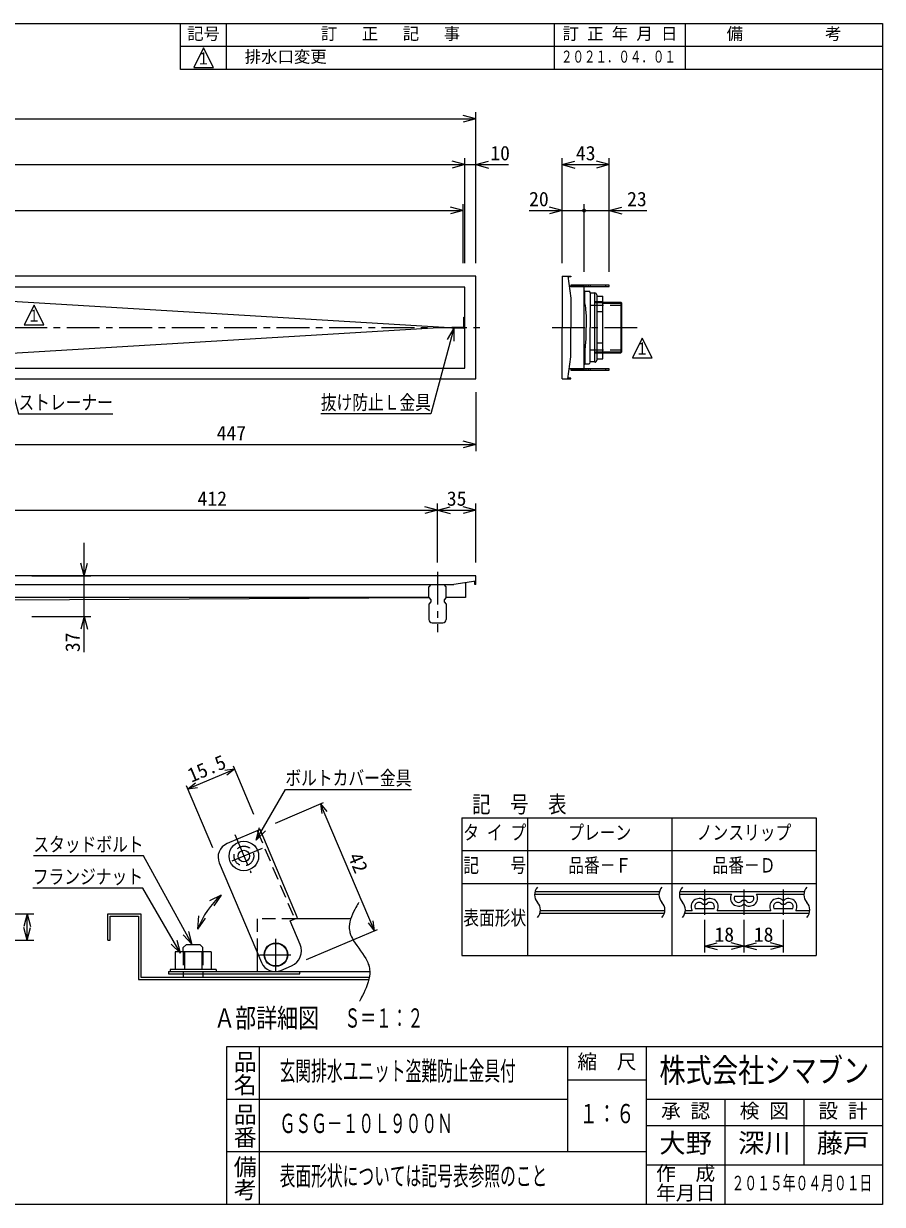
# Model space of a CAD drawing. Units: millimetres, scale not verified, with parts at other scales. Extents: x -819 to 819, y -558 to 522.
# Drawn here: x 33 to 819, y -558 to 522 of the extents above; entities that cross this region are included whole.
import ezdxf
from ezdxf.enums import TextEntityAlignment as Align

# ---------------------------------------------------------------- set-up
doc = ezdxf.new("R2010")
doc.units = ezdxf.units.MM
doc.header["$LTSCALE"] = 6
doc.linetypes.add('CHAIN1', pattern=[8, 5, -1, 1, -1])
doc.linetypes.add('DASHED2', pattern=[3, 2, -1])
for name, color, linetype in [('0-0_計極細', 2, 'Continuous'), ('0-1_計細線', 3, 'Continuous'), ('0-5_寸法線', 7, 'Continuous'), ('0-7_枠細線', 5, 'Continuous'), ('0-8_枠中線', 5, 'Continuous'), ('1-2_極細2', 2, 'Continuous'), ('1-3_細線2', 4, 'Continuous'), ('1-5_寸法2', 7, 'Continuous')]:
    doc.layers.add(name, color=color, linetype=linetype)
doc.styles.add('@ＭＳ ゴシック', font='')
doc.styles.add('ＭＳ ゴシック', font='')
doc.styles.get('@ＭＳ ゴシック').set_extended_font_data('@MS Gothic')
doc.styles.get('ＭＳ ゴシック').set_extended_font_data('MS Gothic')

msp = doc.modelspace()

# ---------------------------------------------------------------- hatches: boundary and pattern name
at = {"layer": '0-5_寸法線'}
msp.add_hatch(color=256, dxfattribs=at).paths.add_polyline_path([(547.917, 351, 1), (544.317, 351, 1)])

# ---------------------------------------------------------------- linework, layer by layer
at = {"layer": '0-0_計極細'}
for p, q in [((536.117, 281.7), (536.117, 282.9)), ((546.117, 281.7), (546.117, 282.9)), ((548.117, 281.7), (548.117, 282.9)), ((550.117, 281.7), (550.117, 282.9)), ((552.117, 281.7), (552.117, 282.9)), ((566.117, 281.7), (566.117, 282.9)), ((546.918, 264.569), (546.918, 277.2)), ((418.004, 244), (22.158, 267.775)), ((546.126, 266.428), (546.3, 266.342)), ((546.3, 266.342), (546.473, 266.086)), ((546.473, 266.086), (546.644, 265.661)), ((546.644, 265.661), (546.81, 265.071)), ((546.81, 265.071), (546.971, 264.32)), ((547.273, 262.359), (547.411, 261.164)), ((547.411, 261.164), (547.54, 259.838)), ((547.54, 259.838), (547.658, 258.39)), ((563.318, 267.5), (555.818, 267.5)), ((555.818, 267.5), (556.818, 266.5)), ((562.318, 266.5), (556.818, 266.5)), ((563.318, 267.5), (562.318, 266.5)), ((563.318, 266.2), (580.618, 266.2)), ((579.618, 267.2), (579.618, 220.8)), ((547.658, 258.39), (547.764, 256.833)), ((547.764, 256.833), (547.858, 255.178)), ((547.858, 255.178), (547.939, 253.437)), ((547.939, 253.437), (548.005, 251.623)), ((548.005, 251.623), (548.058, 249.751)), ((548.058, 249.751), (548.096, 247.835)), ((418.004, 244), (22.158, 220.225)), ((427, 243.5), (427, 244.5)), ((548.005, 236.377), (548.058, 238.249)), ((548.058, 238.249), (548.096, 240.165)), ((548.096, 247.835), (548.118, 245.889)), ((548.096, 240.165), (548.118, 242.111)), ((548.118, 245.889), (548.126, 243.928)), ((548.118, 242.111), (548.126, 244.072)), ((547.273, 225.641), (547.411, 226.836)), ((547.411, 226.836), (547.54, 228.162)), ((547.54, 228.162), (547.658, 229.61)), ((547.658, 229.61), (547.764, 231.167)), ((547.764, 231.167), (547.858, 232.822)), ((547.858, 232.822), (547.939, 234.563)), ((547.939, 234.563), (548.005, 236.377)), ((546.126, 221.572), (546.3, 221.658)), ((546.3, 221.658), (546.473, 221.914)), ((546.473, 221.914), (546.644, 222.339)), ((546.644, 222.339), (546.81, 222.929)), ((546.81, 222.929), (546.971, 223.68)), ((546.918, 223.431), (546.918, 210.8)), ((546.971, 223.68), (547.126, 224.587)), ((547.126, 224.587), (547.273, 225.641)), ((555.818, 220.5), (556.818, 221.5)), ((563.318, 220.5), (555.818, 220.5)), ((562.318, 221.5), (556.818, 221.5)), ((563.318, 220.5), (562.318, 221.5)), ((563.318, 221.8), (580.618, 221.8)), ((536.117, 205.1), (536.117, 206.3)), ((546.117, 205.1), (546.117, 206.3)), ((548.117, 205.1), (548.117, 206.3)), ((550.117, 205.1), (550.117, 206.3)), ((552.117, 205.1), (552.117, 206.3)), ((566.117, 205.1), (566.117, 206.3))]:
    msp.add_line(p, q, dxfattribs=at)
at = {"layer": '0-0_計極細', "linetype": 'DASHED2'}
for p, q in [((551.818, 264.5), (580.618, 264.5)), ((551.818, 223.5), (580.618, 223.5))]:
    msp.add_line(p, q, dxfattribs=at)
at = {"layer": '0-0_計極細', "linetype": 'CHAIN1'}
for p, q in [((-455.171, 244), (455.857, 244)), ((516.757, 244), (595.689, 244)), ((412, 20.641), (412, -34.629))]:
    msp.add_line(p, q, dxfattribs=at)
at = {"layer": '0-0_計極細'}
msp.add_lwpolyline([(546.971, 264.32), (547.126, 263.413), (547.273, 262.359)], dxfattribs=at)
at = {"layer": '0-1_計細線'}
for p, q in [((526.118, 291), (526.118, 244)), ((526.118, 291), (534.118, 291)), ((531.118, 291), (534.118, 270.844)), ((534.118, 290.3), (531.222, 290.3)), ((534.117, 281.7), (532.502, 281.7)), ((534.118, 291), (534.118, 290.3)), ((534.118, 270.844), (534.118, 244)), ((546.918, 277.2), (550.318, 277.2)), ((551.818, 275.7), (551.818, 244)), ((555.818, 275.5), (551.818, 275.5)), ((555.818, 212.3), (555.818, 275.7)), ((557.618, 273.9), (557.618, 214.1)), ((557.618, 272.75), (563.318, 272.75)), ((563.318, 215.25), (563.318, 272.75)), ((563.318, 267.2), (579.618, 267.2)), ((580.618, 266.2), (579.618, 267.2)), ((580.618, 221.8), (580.618, 266.2)), ((436, 253.5), (437, 253.5)), ((436, 244.5), (436, 253.5)), ((563.318, 258.375), (557.618, 258.375)), ((436, 243.5), (425, 243.5)), ((526.118, 197), (526.118, 244)), ((534.118, 217.156), (534.118, 244)), ((551.818, 212.3), (551.818, 244)), ((563.318, 229.625), (557.618, 229.625)), ((531.118, 197), (534.118, 217.156)), ((563.318, 220.8), (579.618, 220.8)), ((580.618, 221.8), (579.618, 220.8)), ((534.117, 206.3), (532.502, 206.3)), ((546.918, 210.8), (550.318, 210.8)), ((555.818, 212.5), (551.818, 212.5)), ((557.618, 215.25), (563.318, 215.25)), ((526.118, 197), (534.118, 197)), ((534.118, 197.7), (531.222, 197.7)), ((534.118, 197), (534.118, 197.7)), ((446.983, 11.993), (427, 9.002)), ((446.3, 9), (446.3, 11.891)), ((-427, 9), (427, 9)), ((406, 9), (404, 7)), ((404, -3), (404, 7)), ((420, 7), (418, 9)), ((420, -3), (420, 7)), ((437.7, 10.604), (437.7, -3)), ((447, 9), (446.3, 9)), ((404, -3), (8, -3)), ((20.31, -4.978), (404.046, -3.046)), ((404, -3), (406, -5)), ((406, -7), (404, -9)), ((404, -9), (404, -23)), ((406, -5), (406, -7)), ((420, -3), (418, -5)), ((418, -5), (418, -7)), ((418, -7), (420, -9)), ((437.7, -3), (420, -3)), ((420, -9), (420, -23)), ((407, -26), (417, -26))]:
    msp.add_line(p, q, dxfattribs=at)
for points in [[(447, 197), (447, 291), (-447, 291), (-447, 197)], [(-437, 281), (-437, 207), (437, 207), (437, 281)], [(534.117, 282.9), (534.117, 281.7), (569.117, 281.7), (569.117, 282.9)], [(534.117, 206.3), (534.117, 205.1), (569.117, 205.1), (569.117, 206.3)]]:
    msp.add_lwpolyline(points, close=True, dxfattribs=at)
for points in [[(534.118, 206.3), (546.117, 206.3), (546.117, 281.7), (534.118, 281.7)], [(425, 243.5), (425, 244.5), (436, 244.5)], [(447, 9), (447, 17), (-447, 17)]]:
    msp.add_lwpolyline(points, dxfattribs=at)
for centre, radius, start, end in [((546.918, 278), 0.8, 180, 270), ((550.318, 275.7), 1.5, 0, 90), ((555.818, 273.9), 1.8, 0, 90), ((436, 244.5), 1, 270, 360), ((546.918, 210), 0.8, 90, 180), ((550.318, 212.3), 1.5, 270, 360), ((555.818, 214.1), 1.8, 270, 360), ((407, -23), 3, 180, 270), ((417, -23), 3, 270, 360)]:
    msp.add_arc(centre, radius, start, end, dxfattribs=at)
at = {"layer": '0-5_寸法線'}
for p, q in [((-447, 435), (447, 435)), ((447, 435), (435.409, 438.106)), ((447, 435), (435.409, 431.894)), ((447, 303), (447, 441)), ((-437, 393), (437, 393)), ((437, 393), (425.409, 396.106)), ((437, 393), (425.409, 389.894)), ((437, 303), (437, 399)), ((437, 393), (477, 393)), ((447, 303), (447, 399)), ((447, 393), (458.591, 396.106)), ((447, 393), (458.591, 389.894)), ((526.118, 302.999), (526.118, 399)), ((526.118, 393), (537.709, 396.106)), ((526.118, 393), (537.709, 389.894)), ((526.118, 393), (569.117, 393)), ((569.117, 393), (557.526, 396.106)), ((569.117, 393), (557.526, 389.894)), ((569.117, 295.899), (569.117, 399)), ((435.5, 303), (435.5, 357)), ((526.118, 303), (526.118, 357)), ((546.117, 294.9), (546.117, 357)), ((569.117, 294.9), (569.117, 357)), ((-435.5, 351), (435.5, 351)), ((435.5, 351), (423.909, 354.106)), ((435.5, 351), (423.909, 347.894)), ((495.789, 351), (546.117, 351)), ((526.118, 351), (514.526, 354.106)), ((526.118, 351), (514.526, 347.894)), ((546.117, 351), (603.467, 351)), ((569.117, 351), (580.709, 354.106)), ((569.117, 351), (580.709, 347.894)), ((426.989, 243.5), (420.998, 233.102)), ((426.989, 243.5), (427, 231.5)), ((447, 185), (447, 131)), ((0, 137), (447, 137)), ((447, 137), (435.409, 140.106)), ((447, 137), (435.409, 133.894)), ((0, 77.056), (412, 77.056)), ((412, 77.056), (400.409, 80.162)), ((412, 77.056), (400.409, 73.95)), ((412, 29), (412, 83.056)), ((412, 77.056), (423.591, 80.162)), ((412, 77.056), (423.591, 73.95)), ((412, 77.056), (447, 77.056)), ((447, 77.056), (435.409, 80.162)), ((447, 77.056), (435.409, 73.95)), ((447, 29), (447, 83.056)), ((88.75, -52.866), (88.75, 47)), ((88.75, 17), (85.644, 28.591)), ((88.75, 17), (91.856, 28.591)), ((40.75, 17), (94.75, 17)), ((40.75, -20.2), (94.75, -20.2)), ((88.75, -20.2), (85.644, -31.791)), ((88.75, -20.2), (91.856, -31.791))]:
    msp.add_line(p, q, dxfattribs=at)
for points in [[(426.989, 243.5), (406.029, 164.98), (305.229, 164.98)], [(10.85, 231.539), (28.617, 164.98), (115.017, 164.98)]]:
    msp.add_lwpolyline(points, dxfattribs=at)
at = {"layer": '0-7_枠細線'}
for p, q in [((177, 480), (177, 522)), ((219, 480), (219, 522)), ((519, 480), (519, 522)), ((639, 480), (639, 522)), ((819, 501), (177, 501)), ((198, 499.731), (189, 481.731)), ((207, 481.731), (198, 499.731)), ((819, 480), (177, 480)), ((189, 481.731), (207, 481.731)), ((43, 264.395), (34, 246.395)), ((52, 246.395), (43, 264.395)), ((34, 246.395), (52, 246.395)), ((599.321, 234.377), (590.321, 216.377)), ((608.321, 216.377), (599.321, 234.377)), ((590.321, 216.377), (608.321, 216.377)), ((434.374, -204.431), (758.374, -204.431)), ((434.374, -204.431), (434.374, -330.431)), ((494.374, -204.431), (494.374, -330.431)), ((626.374, -204.431), (626.374, -330.431)), ((758.374, -204.431), (758.374, -330.431)), ((434.374, -234.431), (758.374, -234.431)), ((434.374, -264.431), (758.374, -264.431)), ((500.765, -274.127), (614.621, -274.127)), ((501.204, -271.727), (615.061, -271.727)), ((633.365, -274.127), (680.84, -274.127)), ((633.805, -271.727), (747.661, -271.727)), ((683.708, -276.127), (701.04, -276.127)), ((703.908, -274.127), (747.222, -274.127)), ((506.126, -289.327), (619.983, -289.327)), ((638.727, -289.327), (644.84, -289.327)), ((647.708, -287.327), (665.04, -287.327)), ((667.908, -289.327), (716.84, -289.327)), ((719.708, -287.327), (737.04, -287.327)), ((739.908, -289.327), (752.583, -289.327)), ((505.687, -291.727), (619.543, -291.727)), ((638.287, -291.727), (752.144, -291.727)), ((656.374, -297.727), (656.374, -327.727)), ((692.374, -297.727), (692.374, -327.727)), ((728.374, -297.727), (728.374, -327.727)), ((656.374, -321.727), (667.965, -318.621)), ((656.374, -321.727), (667.965, -324.833)), ((656.374, -321.727), (692.374, -321.727)), ((692.374, -321.727), (680.783, -318.621)), ((692.374, -321.727), (680.783, -324.833)), ((692.374, -321.727), (703.965, -318.621)), ((692.374, -321.727), (703.965, -324.833)), ((692.374, -321.727), (728.374, -321.727)), ((728.374, -321.727), (716.783, -318.621)), ((728.374, -321.727), (716.783, -324.833)), ((434.374, -330.431), (758.374, -330.431)), ((249, -414), (249, -558)), ((531, -414), (531, -510)), ((603, -414), (603, -558)), ((531, -444), (603, -444)), ((531, -462), (219, -462)), ((819, -462), (603, -462)), ((675, -462), (675, -558)), ((747, -462), (747, -522)), ((603, -486), (819, -486)), ((603, -510), (219, -510)), ((819, -522), (603, -522))]:
    msp.add_line(p, q, dxfattribs=at)
at = {"layer": '0-7_枠細線', "linetype": 'CHAIN1'}
for p, q in [((656.374, -270.048), (656.374, -293.265)), ((692.374, -270.048), (692.374, -293.265)), ((728.374, -270.048), (728.374, -293.265))]:
    msp.add_line(p, q, dxfattribs=at)
at = {"layer": '0-7_枠細線'}
for centre, radius, start, end in [((511.053, -274.771), 10.308, 137.56163, 222.43837), ((624.91, -274.771), 10.308, 137.56163, 222.43837), ((643.654, -274.771), 10.308, 137.56163, 222.43837), ((757.51, -274.771), 10.308, 137.56163, 222.43837), ((651.374, -285.727), 7.46, 51.31781, 208.85363), ((656.374, -279.482), 0.54, 231.31781, 308.68219), ((661.374, -285.727), 7.46, 331.14637, 128.68219), ((687.374, -277.727), 7.46, 151.14637, 308.68219), ((687.374, -277.727), 4, 156.42182, 308.68219), ((692.374, -283.972), 4, 51.31781, 128.68219), ((697.374, -277.727), 7.46, 231.31781, 28.85363), ((697.374, -277.727), 4, 231.31781, 23.57818), ((723.374, -285.727), 7.46, 51.31781, 208.85363), ((728.374, -279.482), 0.54, 231.31781, 308.68219), ((733.374, -285.727), 7.46, 331.14637, 128.68219), ((495.838, -288.683), 10.308, 317.56163, 42.43837), ((609.694, -288.683), 10.308, 317.56163, 42.43837), ((628.438, -288.683), 10.308, 317.56163, 42.43837), ((651.374, -285.727), 4, 51.31781, 203.57818), ((656.374, -279.482), 4, 231.31781, 308.68219), ((661.374, -285.727), 4, 336.42182, 128.68219), ((692.374, -283.972), 0.54, 51.31781, 128.68219), ((723.374, -285.727), 4, 51.31781, 203.57818), ((728.374, -279.482), 4, 231.31781, 308.68219), ((733.374, -285.727), 4, 336.42182, 128.68219), ((742.295, -288.683), 10.308, 317.56163, 42.43837)]:
    msp.add_arc(centre, radius, start, end, dxfattribs=at)
at = {"layer": '0-8_枠中線'}
msp.add_lwpolyline([(-819, -558), (-819, 522), (819, 522), (819, -558)], close=True, dxfattribs=at)
msp.add_lwpolyline([(819, -414), (219, -414), (219, -558)], dxfattribs=at)
at = {"layer": '1-2_極細2'}
for p, q in [((246.169, -224.803), (249.275, -213.212)), ((246.169, -224.803), (254.654, -216.318)), ((110.469, -292.272), (140.469, -292.272)), ((110.469, -316.272), (110.469, -292.272)), ((112.569, -294.372), (138.369, -294.372)), ((112.569, -316.272), (112.569, -294.372)), ((138.369, -294.372), (138.369, -352.272)), ((140.469, -292.272), (140.469, -350.172)), ((332.598, -296.772), (281.688, -296.772)), ((110.469, -316.272), (112.569, -316.272)), ((180.456, -327.072), (180.456, -343.272)), ((196.483, -327.072), (196.483, -343.272)), ((246.931, -327.251), (246.931, -345.072)), ((165.931, -345.072), (165.931, -347.172)), ((165.931, -345.072), (285.931, -345.072)), ((167.469, -345.072), (209.469, -345.072)), ((246.931, -345.072), (350.059, -345.072)), ((285.931, -347.172), (285.931, -345.072)), ((138.369, -352.272), (349.232, -352.272)), ((140.469, -350.172), (349.651, -350.172)), ((165.931, -347.172), (285.931, -347.172))]:
    msp.add_line(p, q, dxfattribs=at)
at = {"layer": '1-2_極細2', "linetype": 'CHAIN1'}
for p, q in [((226.495, -219.604), (241.371, -254.649)), ((251.456, -232.365), (220.562, -245.479)), ((264.225, -344.608), (264.225, -315.045)), ((249.045, -329.606), (277.778, -329.606))]:
    msp.add_line(p, q, dxfattribs=at)
at = {"layer": '1-2_極細2', "linetype": 'DASHED2'}
for p, q in [((247.088, -216.294), (281.316, -296.93)), ((281.688, -296.772), (246.931, -296.772)), ((246.931, -296.772), (246.931, -327.251))]:
    msp.add_line(p, q, dxfattribs=at)
at = {"layer": '1-2_極細2'}
for points in [[(339.744, -281.953), (339.635, -282.144), (339.313, -282.714), (338.787, -283.645), (338.077, -284.914), (337.213, -286.485), (336.238, -288.317), (335.209, -290.36), (334.191, -292.559), (333.252, -294.856), (332.455, -297.189), (331.85, -299.495), (331.462, -301.711), (331.293, -303.778), (331.314, -305.636), (331.473, -307.235), (331.703, -308.529), (331.932, -309.481), (332.099, -310.064), (332.159, -310.26), (332.222, -310.456), (332.422, -311.04), (332.791, -311.995), (333.371, -313.3), (334.198, -314.919), (335.294, -316.813), (336.649, -318.932), (338.221, -321.222), (339.936, -323.623), (341.699, -326.072), (343.406, -328.504), (344.963, -330.85), (346.297, -333.047), (347.368, -335.03), (348.171, -336.742), (348.728, -338.131), (349.079, -339.155), (349.267, -339.782), (349.326, -339.994), (349.382, -340.205)], [(349.382, -340.205), (349.536, -340.835), (349.744, -341.868), (349.943, -343.28), (350.059, -345.036), (350.027, -347.093), (349.794, -349.397), (349.333, -351.888), (348.646, -354.498), (347.762, -357.156), (346.733, -359.787), (345.626, -362.318), (344.513, -364.676), (343.461, -366.796), (342.53, -368.616), (341.766, -370.087), (341.2, -371.168), (340.853, -371.829), (340.736, -372.051)]]:
    msp.add_lwpolyline(points, dxfattribs=at)
at = {"layer": '1-2_極細2', "linetype": 'DASHED2'}
msp.add_circle((234.895, -239.394), 9, dxfattribs=at)
at = {"layer": '1-2_極細2'}
msp.add_circle((264.225, -329.606), 10.35, dxfattribs=at)
at = {"layer": '1-3_細線2'}
for p, q in [((249.85, -215.121), (219.473, -228.016)), ((284.078, -295.758), (249.85, -215.121)), ((212.321, -245.717), (251.004, -336.847)), ((277.174, -298.688), (284.078, -295.758)), ((286.317, -320.228), (277.174, -298.688)), ((194.469, -320.172), (197.469, -323.172)), ((197.469, -327.072), (197.469, -323.172)), ((205.044, -327.072), (171.894, -327.072)), ((171.894, -327.072), (171.894, -343.272)), ((205.044, -327.072), (205.044, -343.272)), ((209.469, -343.272), (167.469, -343.272)), ((167.469, -343.272), (167.469, -345.072)), ((209.469, -343.272), (209.469, -345.072)), ((268.705, -343.999), (278.371, -339.897)), ((179.469, -347.172), (179.469, -350.172)), ((197.469, -347.172), (197.469, -350.172))]:
    msp.add_line(p, q, dxfattribs=at)
at = {"layer": '1-3_細線2', "linetype": 'DASHED2'}
for p, q in [((179.469, -327.072), (179.469, -347.172)), ((197.469, -327.072), (197.469, -347.172))]:
    msp.add_line(p, q, dxfattribs=at)
at = {"layer": '1-3_細線2'}
msp.add_lwpolyline([(179.469, -327.072), (179.469, -323.172), (182.469, -320.172), (194.469, -320.172)], dxfattribs=at)
for centre, radius in [((234.895, -239.394), 13.5), ((234.895, -239.394), 5.25), ((264.225, -329.606), 10.8)]:
    msp.add_circle(centre, radius, dxfattribs=at)
for centre, radius, start, end in [((224.748, -240.442), 13.5, 113, 203), ((272.51, -326.089), 15, 293, 23), ((263.431, -331.572), 13.5, 203, 293)]:
    msp.add_arc(centre, radius, start, end, dxfattribs=at)
at = {"layer": '1-5_寸法2'}
for p, q in [((183.603, -178.06), (226.406, -159.891)), ((226.406, -159.891), (217.494, -161.144)), ((226.406, -159.891), (219.314, -165.432)), ((243.989, -201.314), (225.234, -157.13)), ((183.603, -178.06), (190.695, -172.519)), ((206.46, -231.91), (182.43, -175.299)), ((183.603, -178.06), (192.515, -176.808)), ((263.658, -209.261), (307.842, -190.505)), ((305.08, -191.678), (310.621, -198.77)), ((305.08, -191.678), (306.333, -200.59)), ((354.312, -307.661), (305.08, -191.678)), ((246.169, -224.803), (249.275, -213.212)), ((246.169, -224.803), (254.654, -216.318)), ((214.072, -275.022), (203.297, -280.304)), ((214.072, -275.022), (207.382, -284.984)), ((-11.359, -292.272), (42.641, -292.272)), ((36.641, -292.272), (33.535, -303.864)), ((36.641, -292.272), (39.746, -303.864)), ((36.641, -316.272), (36.641, -292.272)), ((192.809, -306.14), (193.814, -294.183)), ((192.809, -306.14), (199.658, -296.287)), ((354.312, -307.661), (348.771, -300.569)), ((354.312, -307.661), (353.06, -298.749)), ((36.641, -316.272), (33.535, -304.681)), ((36.641, -316.272), (39.746, -304.681)), ((187.495, -320.172), (179.192, -311.509)), ((187.495, -320.172), (184.636, -308.518)), ((292.178, -334.036), (357.074, -306.489)), ((-11.359, -316.272), (42.641, -316.272)), ((176.948, -328.333), (168.463, -319.848)), ((176.948, -328.333), (173.842, -316.742))]:
    msp.add_line(p, q, dxfattribs=at)
for points in [[(246.169, -224.803), (272.867, -178.562), (388.067, -178.562)], [(187.495, -320.172), (143.066, -239.295), (42.266, -239.295)], [(176.948, -328.333), (142.584, -268.813), (41.784, -268.813)]]:
    msp.add_lwpolyline(points, dxfattribs=at)
msp.add_arc((263.431, -331.572), 75.061, 131.11509, 160.19528, dxfattribs=at)

# ---------------------------------------------------------------- texts
at = {"layer": '0-5_寸法線', "style": 'ＭＳ ゴシック'}
for s, p in [('10', (460.31, 393)), ('43', (538.617, 393)), ('20', (495.789, 351)), ('23', (585.467, 351)), ('447', (210, 137)), ('412', (192.5, 77.056)), ('35', (420.5, 77.056))]:
    msp.add_text(s, height=13.2, dxfattribs=at).set_placement(p, align=Align.BOTTOM_LEFT)
at = {"layer": '0-5_寸法線', "style": 'ＭＳ ゴシック', "width": 0.8}
for s, p in [('抜け防止Ｌ金具', (305.229, 164.98)), ('ストレーナー', (28.617, 164.98))]:
    msp.add_text(s, height=13.2, dxfattribs=at).set_placement(p, align=Align.BOTTOM_LEFT)
at = {"layer": '0-5_寸法線', "style": 'ＭＳ ゴシック'}
msp.add_text('37', height=13.2, rotation=90, dxfattribs=at).set_placement((88.75, -52.866), align=Align.BOTTOM_LEFT)
at = {"layer": '0-7_枠細線', "style": 'ＭＳ ゴシック'}
for s, height, p in [('記号', 11, (183, 504)), ('訂\u3000 正\u3000 記\u3000 事', 11, (305.25, 504)), ('訂 正 年 月 日', 11, (526.5, 504)), ('備\u3000\u3000\u3000\u3000\u3000考', 11, (676.5, 504)), ('排水口変更', 11, (235.62, 483)), ('18', 13.2, (665.374, -321.727)), ('18', 13.2, (701.374, -321.727)), ('縮\u3000尺', 13.2, (540, -438)), ('検 図', 13.2, (688.5, -483)), ('設 計', 13.2, (760.5, -483)), ('承 認', 13.2, (616.5, -483)), ('大野', 17.6, (615, -516)), ('深川', 17.6, (687, -516)), ('藤戸', 17.6, (759, -516)), ('作\u3000成', 13.2, (612, -540)), ('年月日', 13.2, (612, -558))]:
    msp.add_text(s, height=height, dxfattribs=at).set_placement(p, align=Align.BOTTOM_LEFT)
for s, height, width, p in [('２０２１．０４．０１', 11, 0.7, (525, 483)), ('１', 11, 0.8, (191.838, 481.362)), ('１', 11, 0.8, (36.838, 246.026)), ('１', 11, 0.8, (593.159, 216.009)), ('タ イ プ', 13.2, 0.8, (435.574, -228.431)), ('プレーン', 13.2, 0.8, (531.574, -228.431)), ('ノンスリップ', 13.2, 0.8, (649.174, -228.431)), ('記\u3000\u3000号', 13.2, 0.8, (435.574, -258.431)), ('品番－Ｆ', 13.2, 0.8, (531.574, -258.431)), ('品番－Ｄ', 13.2, 0.8, (663.574, -258.431)), ('表面形状', 13.2, 0.8, (435.574, -306.431)), ('Ａ部詳細図', 17.6, 0.8, (207.637, -401.609)), ('Ｓ＝１：２', 17.6, 0.6, (326.934, -401.609)), ('株式会社シマブン', 21.99, 0.8, (615, -453)), ('玄関排水ユニット盗難防止金具付', 17.6, 0.6, (267.6, -450)), ('ＧＳＧ－１０Ｌ９００Ｎ', 17.6, 0.6, (267.6, -498)), ('１：６', 17.6, 0.7, (541.8, -489)), ('表面形状については記号表参照のこと', 17.6, 0.6, (267.6, -546)), ('２０１５年０４月０１日', 13.2, 0.65, (681, -549))]:
    msp.add_text(s, height=height, dxfattribs=dict(at, width=width)).set_placement(p, align=Align.BOTTOM_LEFT)
at = {"layer": '0-7_枠細線', "style": '@ＭＳ ゴシック'}
for s, p in [('品名', (223.5, -417)), ('品番', (223.5, -465)), ('備考', (223.5, -513))]:
    msp.add_text(s, height=15.4, rotation=270, dxfattribs=at).set_placement(p, align=Align.BOTTOM_LEFT)
at = {"layer": '0-7_枠細線', "insert": (443.703, -201.431), "char_height": 15.4, "attachment_point": 7, "style": 'ＭＳ ゴシック'}
msp.add_mtext('\\T2.07;\\W0.8;記号表', dxfattribs=at)
at = {"layer": '1-5_寸法2', "style": 'ＭＳ ゴシック'}
for s, rotation, p in [('15.5', 23, (188.435, -176.009)), ('42', 293, (326.18, -241.385))]:
    msp.add_text(s, height=13.2, rotation=rotation, dxfattribs=at).set_placement(p, align=Align.BOTTOM_LEFT)
at = {"layer": '1-5_寸法2', "style": 'ＭＳ ゴシック', "width": 0.8}
for s, p in [('ボルトカバー金具', (272.867, -178.562)), ('スタッドボルト', (42.266, -239.295)), ('フランジナット', (41.784, -268.813))]:
    msp.add_text(s, height=13.2, dxfattribs=at).set_placement(p, align=Align.BOTTOM_LEFT)

doc.saveas('drawing.dxf')
